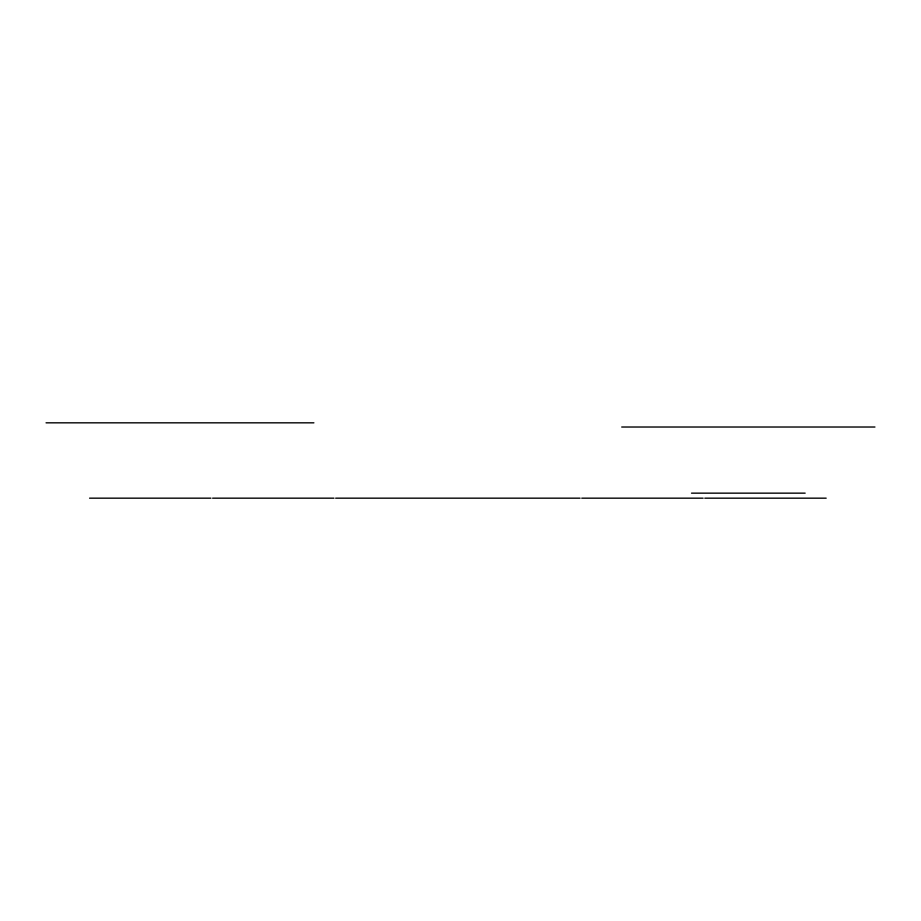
<?xml version="1.0" encoding="UTF-8"?>
<svg xmlns="http://www.w3.org/2000/svg" width="921" height="921" viewBox="0 0 921 921"><rect width="100%" height="100%" fill="white"/><g stroke="black" fill="none" stroke-linecap="round" stroke-linejoin="round"><path stroke-width="1.38" d="M46.05 422.831L313.9 422.831M621.71 427.022L874.95 427.022M691.51 493.149L805.15 493.149M89.579 498.169L210.944 498.169M212.624 498.169L333.989 498.169M335.67 498.169L580.08 498.169M581.761 498.169L703.126 498.169M704.807 498.169L826.172 498.169"/></g></svg>
